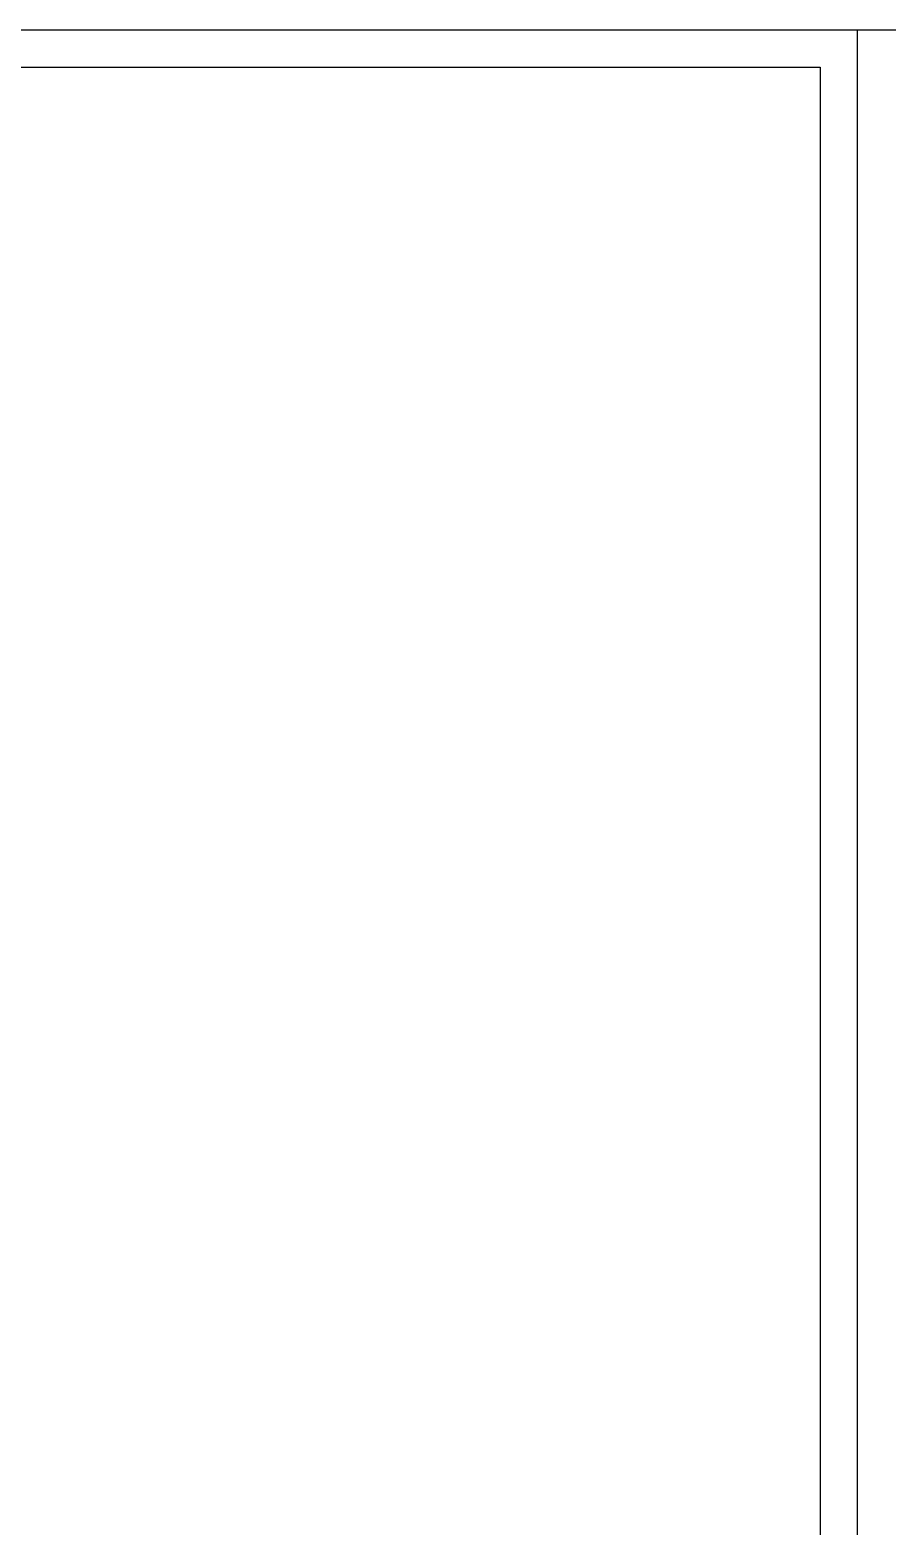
# Model space of a CAD drawing. Header units: millimetres. Extents: x 613 to 19799, y 1373 to 4314.
# Drawn here: x 9490.8 to 9606, y 1685.2 to 1886.4 of the extents above; entities that cross this region are included whole.
import ezdxf

# ---------------------------------------------------------------- set-up
doc = ezdxf.new("R2010")
doc.units = ezdxf.units.MM

msp = doc.modelspace()

# ---------------------------------------------------------------- linework, layer by layer
for p, q in [((9008, 1886.39), (9602, 1886.39)), ((9602, 1886.39), (9602, 1466.39)), ((9602, 1886.39), (10196, 1886.39)), ((9028, 1881.39), (9597, 1881.39)), ((9597, 1881.39), (9597, 1471.39))]:
    msp.add_line(p, q)

doc.saveas('drawing.dxf')
